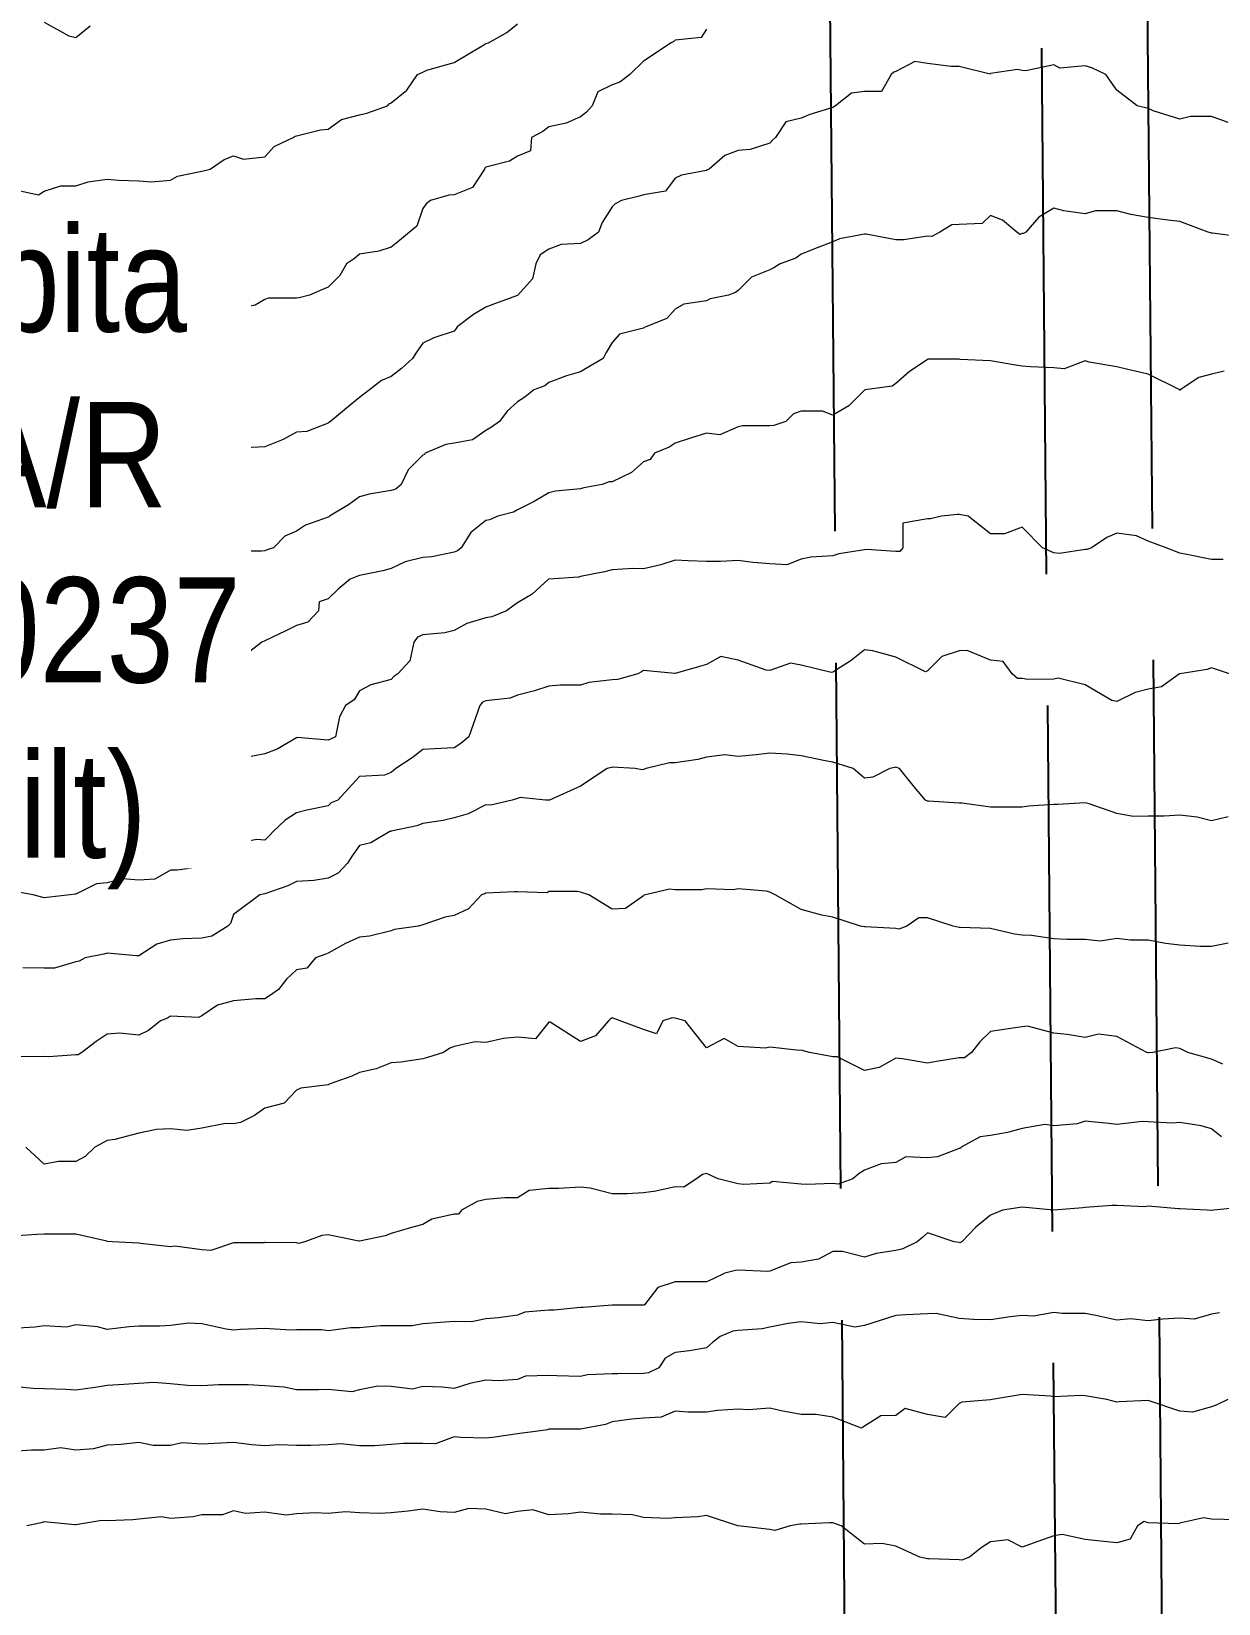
# Model space of a CAD drawing. Extents: x 537850 to 541798, y 6045627 to 6050132.
# Drawn here: x 540619.1 to 540732, y 6046951.6 to 6047101.1 of the extents above; entities that cross this region are included whole.
import ezdxf

# ---------------------------------------------------------------- set-up
doc = ezdxf.new("R2010")
doc.units = 0
doc.header["$LTSCALE"] = 5
doc.linetypes.add('DASHED2', pattern=[9.525, 6.35, -3.175])
doc.linetypes.add('foc-UNSURVEYED', pattern=[12.5, 10, -2.5])
doc.layers.add('Contour_Line_Intermediate', color=7, linetype='DASHED2', true_color=0xd9d9d9)
doc.layers.add('Contour_Line_Major', color=7, linetype='Continuous', true_color=0x6b6b6b)
doc.layers.add('F-AR-T', color=190, linetype='Continuous', lineweight=9)
doc.layers.add('L-USEC', color=7, linetype='foc-UNSURVEYED')
doc.styles.add('80CG', font='ARIALN.TTF', dxfattribs={"height": 10})
doc.dimstyles.new('Compass 5 000', dxfattribs={"dimscale": 5, "dimtxt": 9, "dimasz": 2, "dimexe": 0.2, "dimexo": 0.0625, "dimgap": 0.5, "dimtad": 0, "dimtih": 1, "dimtoh": 1, "dimzin": 0, "dimdsep": 46, "dimtxsty": '80CG', "dimcen": 0.1, "dimse1": 1, "dimse2": 1, "dimclrd": 256, "dimclrt": 256, "dimaunit": 1, "dimadec": 4, "dimazin": 0, "dimtfac": 0.06, "dimtofl": 0, "dimtmove": 0, "dimatfit": 1, "dimfxl": 0.2, "dimtolj": 1, "dimtzin": 0, "dimlwd": -1, "dimarcsym": 0})

# ---------------------------------------------------------------- blocks, each defined once
blk = doc.blocks.new('*D464')
at = {"layer": 'F-AR-T', "transparency": 16777216}
for p, q in [((540546.95, 6047039.43), (540562.2, 6047051.03)), ((540562.2, 6047051.03), (540572.2, 6047051.03)), ((540519.1, 6047018.24), (540511.14, 6047012.18))]:
    blk.add_line(p, q, dxfattribs=at)
for points in [[(540545.94, 6047040.75), (540547.96, 6047038.1), (540538.99, 6047033.37)], [(540518.09, 6047019.56), (540520.11, 6047016.91), (540527.06, 6047024.29)]]:
    blk.add_solid(points, dxfattribs=at)
at = {"layer": 'F-AR-T', "transparency": 16777216, "insert": (540606.5, 6047051.03), "char_height": 10, "attachment_point": 5, "style": '80CG', "bg_fill": 3, "box_fill_scale": 1.1, "bg_fill_color": 256, "bg_fill_true_color": 13158600, "bg_fill_transparency": 0}
blk.add_mtext('\\A1;Enercapita\\P15.00 A/R\\PLOC 060237\\P(As-Built)', dxfattribs=at)

msp = doc.modelspace()

# ---------------------------------------------------------------- linework, layer by layer
at = {"layer": 'Contour_Line_Intermediate', "linetype": 'Continuous', "lineweight": 13, "flags": 128}
for points, elevation in [([(540617.296, 6047086.093), (540619.762, 6047085.551), (540620.295, 6047085.912), (540621.886, 6047086.427), (540623.295, 6047086.427), (540624.495, 6047086.818), (540626.295, 6047087.07), (540627.364, 6047086.949), (540629.295, 6047086.89), (540630.517, 6047086.796), (540632.295, 6047086.957), (540632.982, 6047087.33), (540635.295, 6047087.824), (540635.453, 6047087.859), (540636.089, 6047088.018), (540637.399, 6047088.913), (540638.295, 6047089.274), (540639.237, 6047088.96), (540641.294, 6047089.189), (540642.154, 6047090.158), (540643.969, 6047091.018), (540644.153, 6047091.159), (540644.294, 6047091.185), (540646.56, 6047091.751), (540647.294, 6047091.804), (540648.585, 6047092.726), (540650.294, 6047093.176), (540650.988, 6047093.324), (540652.935, 6047094.017), (540653.105, 6047094.206), (540653.294, 6047094.312), (540654.785, 6047095.526), (540655.787, 6047097.017), (540656.294, 6047097.231), (540656.699, 6047097.423), (540659.294, 6047098.164), (540662.106, 6047099.83), (540662.293, 6047099.946), (540662.561, 6047100.017), (540664.3, 6047101.01), (540665.293, 6047101.837)], 906.956), ([(540683.292, 6047101.319), (540682.772, 6047100.538), (540680.293, 6047100.262), (540680.176, 6047100.133), (540679.925, 6047100.017), (540677.293, 6047098.262), (540675.973, 6047097.017), (540675.036, 6047096.275), (540674.293, 6047096.012), (540672.957, 6047095.353), (540672.405, 6047094.017), (540671.868, 6047093.442), (540671.293, 6047092.974), (540669.932, 6047092.379), (540668.293, 6047092.034), (540667.721, 6047091.59), (540666.651, 6047091.018), (540666.545, 6047089.766), (540665.293, 6047089.242), (540664.558, 6047088.753), (540662.293, 6047088.186), (540662.209, 6047088.102), (540662.181, 6047088.018), (540661.033, 6047086.278), (540659.294, 6047085.554), (540658.782, 6047085.529), (540657.04, 6047085.018), (540656.605, 6047084.707), (540656.294, 6047084.271), (540655.73, 6047082.581), (540655.042, 6047082.018), (540654.08, 6047081.232), (540653.294, 6047080.589), (540652.113, 6047080.199), (540650.294, 6047079.914), (540649.814, 6047079.498), (540649.034, 6047079.018), (540648.412, 6047077.9), (540647.294, 6047076.782), (540646.76, 6047076.553), (540645.512, 6047076.018), (540644.538, 6047075.775), (540644.294, 6047075.737), (540641.582, 6047075.73), (540641.294, 6047075.601), (540640.356, 6047075.08), (540638.295, 6047074.668), (540637.501, 6047073.812), (540635.295, 6047074.256), (540634.222, 6047074.091), (540632.295, 6047073.953), (540631.726, 6047073.587), (540629.295, 6047073.477), (540628.836, 6047073.477), (540626.295, 6047073.48), (540625.834, 6047073.48), (540623.295, 6047073.358), (540622.971, 6047073.343), (540621.509, 6047073.018), (540620.784, 6047072.53), (540620.295, 6047072.2), (540618.793, 6047073.018)], 905.957), ([(540620.295, 6047101.974), (540622.641, 6047100.672), (540623.295, 6047100.541), (540624.671, 6047101.642)], 907.956), ([(540734.29, 6047081.54), (540731.381, 6047081.927), (540731.29, 6047081.936), (540730.97, 6047082.018), (540728.29, 6047083.023), (540727.142, 6047083.166), (540725.29, 6047083.398), (540723.618, 6047083.691), (540722.291, 6047084.044), (540720.264, 6047084.044), (540719.291, 6047083.766), (540717.251, 6047084.058), (540716.291, 6047084.298), (540714.877, 6047083.432), (540713.647, 6047082.018), (540713.427, 6047081.882), (540713.291, 6047081.887), (540713.081, 6047081.809), (540712.8, 6047082.018), (540711.432, 6047083.159), (540710.291, 6047083.587), (540709.482, 6047082.827), (540707.291, 6047082.753), (540706.602, 6047082.707), (540705.454, 6047082.018), (540704.713, 6047081.596), (540704.291, 6047081.642), (540702.034, 6047081.276), (540701.292, 6047081.276), (540698.469, 6047081.84), (540698.292, 6047081.827), (540695.927, 6047081.383), (540695.292, 6047081.089), (540693.797, 6047080.513), (540692.292, 6047079.933), (540691.758, 6047079.552), (540690.273, 6047079.018), (540689.68, 6047078.631), (540689.292, 6047078.441), (540687.562, 6047077.749), (540686.292, 6047076.48), (540686.034, 6047076.277), (540685.372, 6047076.018), (540683.632, 6047075.679), (540683.292, 6047075.497), (540681.124, 6047075.187), (540680.293, 6047074.688), (540679.497, 6047073.814), (540677.509, 6047073.018), (540677.356, 6047072.955), (540677.293, 6047072.88), (540675, 6047072.312), (540674.293, 6047071.537), (540673.749, 6047070.562), (540673.446, 6047070.019), (540672.09, 6047069.221), (540671.293, 6047068.752), (540669.953, 6047068.358), (540668.293, 6047067.736), (540667.898, 6047067.414), (540666.861, 6047067.019), (540665.991, 6047066.321), (540665.293, 6047065.877), (540664.32, 6047064.992), (540663.59, 6047064.019), (540662.828, 6047063.484), (540662.293, 6047063.16), (540661.042, 6047062.27), (540659.294, 6047061.961), (540658.476, 6047061.837), (540656.538, 6047061.019), (540656.451, 6047060.862), (540656.294, 6047060.819), (540654.894, 6047059.419), (540654.24, 6047058.019), (540653.726, 6047057.587), (540653.294, 6047057.47), (540651.193, 6047057.12), (540650.294, 6047056.859), (540649.228, 6047056.085), (540647.424, 6047055.019), (540647.372, 6047054.941), (540647.294, 6047054.905), (540645.162, 6047054.152), (540644.294, 6047053.594), (540643.191, 6047053.122), (540642.088, 6047052.019), (540641.488, 6047051.826), (540641.294, 6047051.726), (540640.95, 6047051.675), (540638.295, 6047051.675), (540636.552, 6047050.762), (540635.295, 6047050.387), (540634.208, 6047050.106), (540632.295, 6047049.921), (540631.497, 6047049.818), (540629.295, 6047049.362), (540628.921, 6047049.394), (540627.505, 6047049.02), (540626.787, 6047048.528), (540626.295, 6047048.539), (540623.581, 6047048.733), (540623.295, 6047048.647), (540620.668, 6047048.647), (540620.295, 6047048.681), (540617.403, 6047049.02)], 903.957), ([(540732.508, 6047068.8), (540731.29, 6047068.512), (540730.095, 6047068.213), (540728.302, 6047067.019), (540728.295, 6047067.014), (540728.29, 6047066.973), (540728.275, 6047067.019), (540725.29, 6047068.51), (540723.347, 6047068.962), (540722.291, 6047069.207), (540719.664, 6047069.645), (540719.291, 6047069.785), (540717.279, 6047069.031), (540716.291, 6047069.113), (540714.083, 6047069.226), (540713.291, 6047069.267), (540712.647, 6047069.375), (540710.291, 6047069.768), (540707.384, 6047069.926), (540707.291, 6047069.957), (540704.353, 6047069.957), (540704.291, 6047069.902), (540702.561, 6047068.749), (540701.292, 6047067.638), (540700.93, 6047067.381), (540698.357, 6047067.019), (540698.301, 6047067.009), (540698.292, 6047067.005), (540696.798, 6047065.512), (540695.292, 6047064.608), (540694.31, 6047065.001), (540692.292, 6047065.001), (540691.553, 6047064.758), (540690.81, 6047064.019), (540689.666, 6047063.645), (540689.292, 6047063.609), (540686.702, 6047063.609), (540686.292, 6047063.504), (540684.554, 6047062.757), (540683.292, 6047062.903), (540681.861, 6047062.451), (540680.293, 6047061.955), (540679.737, 6047061.575), (540678.318, 6047061.019), (540677.908, 6047060.404), (540677.293, 6047060.18), (540676.143, 6047059.168), (540674.293, 6047058.285), (540674.027, 6047058.285), (540673.361, 6047058.019), (540671.612, 6047057.7), (540671.293, 6047057.623), (540668.917, 6047057.395), (540668.293, 6047057.221), (540666.897, 6047056.415), (540665.293, 6047055.61), (540664.933, 6047055.38), (540663.444, 6047055.019), (540662.639, 6047054.674), (540662.293, 6047054.588), (540660.855, 6047053.457), (540659.955, 6047052.019), (540659.603, 6047051.71), (540659.294, 6047051.604), (540657.165, 6047051.148), (540656.294, 6047051.093), (540654.635, 6047050.678), (540653.294, 6047050.033), (540652.507, 6047049.806), (540650.294, 6047049.366), (540650.022, 6047049.291), (540649.38, 6047049.02), (540648.24, 6047048.074), (540647.294, 6047047.149), (540646.443, 6047046.871), (540646.371, 6047046.02), (540645.368, 6047044.946), (540644.294, 6047044.604), (540643.224, 6047044.09), (540641.294, 6047043.162), (540640.981, 6047043.02), (540638.295, 6047040.953), (540637.251, 6047041.064), (540635.671, 6047040.02), (540635.376, 6047039.938), (540635.295, 6047039.942), (540632.718, 6047039.597), (540632.295, 6047039.613), (540630.147, 6047040.02), (540629.295, 6047040.407), (540629.067, 6047040.248), (540626.295, 6047040.291), (540625.973, 6047040.342), (540625.436, 6047040.02), (540623.973, 6047039.342), (540623.295, 6047039.262), (540621.178, 6047039.137), (540620.295, 6047038.96), (540619.189, 6047038.127), (540617.296, 6047037.787)], 902.957), ([(540732.419, 6047050.891), (540731.29, 6047050.894), (540728.947, 6047051.363), (540728.29, 6047051.494), (540726.977, 6047052.019), (540725.29, 6047052.633), (540724.177, 6047053.133), (540722.291, 6047053.386), (540721.334, 6047052.976), (540719.899, 6047052.019), (540719.478, 6047051.832), (540719.291, 6047051.832), (540716.853, 6047051.457), (540716.291, 6047051.523), (540715.24, 6047052.019), (540713.291, 6047053.974), (540711.619, 6047053.347), (540710.291, 6047053.347), (540708.143, 6047055.019), (540707.291, 6047055.176), (540707.127, 6047055.184), (540705.636, 6047055.019), (540704.561, 6047054.75), (540704.291, 6047054.775), (540701.96, 6047054.351), (540701.96, 6047052.019), (540701.669, 6047051.642), (540701.292, 6047051.657), (540698.478, 6047051.833), (540698.292, 6047051.81), (540695.865, 6047051.446), (540695.292, 6047051.244), (540693.191, 6047051.121), (540692.292, 6047050.941), (540690.918, 6047050.393), (540689.292, 6047050.469), (540687.698, 6047050.614), (540686.292, 6047050.797), (540684.597, 6047050.715), (540683.292, 6047050.708), (540681.53, 6047050.782), (540680.293, 6047050.833), (540678.932, 6047050.38), (540677.293, 6047050.002), (540676.287, 6047050.025), (540674.293, 6047049.91), (540673.581, 6047049.732), (540671.293, 6047049.274), (540671.094, 6047049.218), (540668.293, 6047049.031), (540668.282, 6047049.031), (540668.251, 6047049.02), (540666.714, 6047047.599), (540665.293, 6047046.764), (540664.862, 6047046.451), (540664.267, 6047046.02), (540662.857, 6047045.456), (540662.293, 6047045.362), (540660.496, 6047044.817), (540659.294, 6047044.138), (540658.399, 6047043.914), (540656.294, 6047043.732), (540655.812, 6047043.501), (540655.432, 6047043.02), (540655.06, 6047041.253), (540653.93, 6047040.02), (540653.546, 6047039.768), (540653.294, 6047039.485), (540651.352, 6047038.962), (540650.294, 6047038.396), (540649.767, 6047037.547), (540648.943, 6047037.02), (540648.393, 6047035.921), (540648.013, 6047034.02), (540647.509, 6047033.806), (540647.294, 6047033.714), (540644.35, 6047033.965), (540644.294, 6047033.943), (540642.454, 6047032.861), (540641.294, 6047032.407), (540639.306, 6047032.032), (540638.295, 6047031.873), (540637.367, 6047031.948), (540635.295, 6047031.818), (540634.371, 6047031.944), (540632.295, 6047031.393), (540632.015, 6047031.3), (540631.785, 6047031.02), (540630.54, 6047029.775), (540629.295, 6047028.281), (540629.063, 6047028.253), (540628.796, 6047028.021), (540626.835, 6047027.48), (540626.295, 6047027.293), (540624.142, 6047027.174), (540623.295, 6047027.074), (540621.709, 6047026.607), (540620.295, 6047026.078), (540618.299, 6047027.017)], 901.957), ([(540732.995, 6047040.02), (540731.29, 6047040.588), (540730.874, 6047040.436), (540728.29, 6047040.039), (540728.273, 6047040.038), (540728.249, 6047040.02), (540726.531, 6047038.779), (540725.29, 6047038.578), (540724.054, 6047038.256), (540722.291, 6047037.397), (540721.824, 6047037.486), (540719.291, 6047038.975), (540716.702, 6047039.609), (540716.291, 6047039.509), (540713.827, 6047039.484), (540713.291, 6047039.565), (540712.865, 6047039.594), (540712.33, 6047040.02), (540711.48, 6047041.209), (540710.291, 6047041.317), (540708.054, 6047042.257), (540707.291, 6047042.208), (540705.651, 6047041.661), (540704.291, 6047040.301), (540704.104, 6047040.208), (540701.292, 6047041.614), (540699.105, 6047042.207), (540698.292, 6047042.309), (540697.02, 6047041.292), (540695.292, 6047040.191), (540695.147, 6047040.165), (540692.292, 6047040.837), (540691.269, 6047041.043), (540689.292, 6047040.338), (540688.939, 6047040.373), (540686.292, 6047041.318), (540684.639, 6047041.674), (540683.292, 6047040.907), (540682.603, 6047040.71), (540680.293, 6047040.05), (540680.269, 6047040.043), (540677.293, 6047040.341), (540677.102, 6047040.21), (540676.744, 6047040.02), (540674.827, 6047039.486), (540674.293, 6047039.464), (540672.103, 6047039.21), (540671.293, 6047038.949), (540669.364, 6047038.949), (540668.293, 6047038.841), (540666.922, 6047038.392), (540665.293, 6047037.984), (540664.596, 6047037.718), (540662.293, 6047037.452), (540661.984, 6047037.33), (540661.732, 6047037.02), (540661.101, 6047035.213), (540660.684, 6047034.02), (540659.927, 6047033.386), (540659.294, 6047032.974), (540657.41, 6047032.904), (540656.294, 6047032.817), (540655.285, 6047032.029), (540653.736, 6047031.02), (540653.294, 6047030.641), (540652.646, 6047030.373), (540650.294, 6047030.247), (540648.227, 6047028.021), (540647.572, 6047027.743), (540647.294, 6047027.476), (540645.262, 6047027.053), (540644.294, 6047026.801), (540643.199, 6047026.116), (540642.069, 6047025.021), (540641.7, 6047024.615), (540641.294, 6047024.217), (540640.533, 6047024.26), (540638.295, 6047023.865), (540636.749, 6047023.567), (540635.809, 6047022.021), (540635.476, 6047021.84), (540635.295, 6047021.66), (540632.949, 6047021.367), (540632.295, 6047021.367), (540630.822, 6047020.494), (540629.295, 6047020.419), (540627.777, 6047020.539), (540626.295, 6047020.156), (540625.263, 6047020.053), (540623.295, 6047019.069), (540623.253, 6047019.064), (540622.764, 6047019.021), (540620.555, 6047018.761), (540620.295, 6047018.731), (540619.252, 6047019.021), (540617.296, 6047019.352)], 900.957), ([(540732.892, 6047014.419), (540731.29, 6047014.092), (540730.219, 6047014.092), (540728.29, 6047014.216), (540726.919, 6047014.392), (540725.29, 6047014.687), (540723.598, 6047014.713), (540722.291, 6047014.852), (540720.718, 6047014.594), (540719.291, 6047014.77), (540717.542, 6047014.77), (540716.291, 6047014.82), (540714.183, 6047015.129), (540713.291, 6047015.189), (540712.555, 6047015.285), (540710.291, 6047015.821), (540707.4, 6047015.913), (540707.291, 6047015.91), (540706.737, 6047016.021), (540704.291, 6047016.837), (540703.476, 6047016.837), (540702.334, 6047016.021), (540701.553, 6047015.76), (540701.292, 6047015.803), (540698.356, 6047015.957), (540698.292, 6047015.958), (540697.925, 6047016.021), (540695.292, 6047016.899), (540694.239, 6047017.074), (540692.292, 6047017.63), (540689.791, 6047019.021), (540689.292, 6047019.249), (540688.939, 6047019.374), (540686.292, 6047019.595), (540685.816, 6047019.497), (540683.292, 6047019.587), (540682.82, 6047019.493), (540680.293, 6047019.493), (540679.762, 6047019.552), (540677.461, 6047019.021), (540677.326, 6047018.987), (540677.293, 6047018.92), (540675.588, 6047017.726), (540674.293, 6047017.646), (540672.093, 6047019.021), (540671.293, 6047019.271), (540670.985, 6047019.329), (540668.293, 6047019.329), (540668.113, 6047019.201), (540665.293, 6047019.291), (540665.024, 6047019.291), (540662.293, 6047019.167), (540662.195, 6047019.119), (540661.874, 6047019.021), (540660.64, 6047017.675), (540659.294, 6047017.05), (540658.436, 6047016.879), (540656.294, 6047016.165), (540656.201, 6047016.113), (540655.863, 6047016.021), (540653.608, 6047015.707), (540653.294, 6047015.581), (540651.219, 6047015.096), (540650.294, 6047014.992), (540648.947, 6047014.368), (540647.294, 6047013.472), (540646.98, 6047013.335), (540646.108, 6047013.021), (540645.271, 6047012.045), (540644.294, 6047011.867), (540643.325, 6047010.991), (540642.594, 6047010.021), (540641.83, 6047009.486), (540641.294, 6047009.138), (540640.411, 6047009.138), (540638.295, 6047008.921), (540636.784, 6047008.532), (540635.295, 6047007.511), (540634.964, 6047007.352), (540632.295, 6047007.471), (540632.018, 6047007.299), (540631.373, 6047007.022), (540630.209, 6047006.107), (540629.295, 6047005.677), (540627.455, 6047005.861), (540626.295, 6047005.754), (540625.241, 6047005.076), (540623.87, 6047004.022), (540623.525, 6047003.792), (540623.295, 6047003.801), (540620.715, 6047003.602), (540620.295, 6047003.63), (540617.721, 6047003.596)], 898.957), ([(540732.388, 6047002.924), (540731.29, 6047003.384), (540729.058, 6047004.022), (540728.29, 6047004.387), (540727.864, 6047004.448), (540725.73, 6047004.022), (540725.337, 6047003.975), (540725.29, 6047003.976), (540725.146, 6047004.022), (540722.291, 6047005.556), (540720.552, 6047005.76), (540719.291, 6047005.445), (540717.583, 6047005.73), (540716.291, 6047005.847), (540713.788, 6047006.525), (540713.291, 6047006.453), (540712.627, 6047006.358), (540710.291, 6047006.024), (540709.272, 6047005.041), (540708.483, 6047004.022), (540707.812, 6047003.501), (540707.291, 6047003.509), (540705.16, 6047003.153), (540704.291, 6047003.009), (540701.907, 6047003.406), (540701.292, 6047003.478), (540699.709, 6047002.604), (540698.292, 6047002.321), (540695.694, 6047003.62), (540695.292, 6047003.62), (540693.08, 6047004.022), (540692.292, 6047004.247), (540692.113, 6047004.201), (540689.292, 6047004.537), (540688.896, 6047004.418), (540686.292, 6047004.604), (540684.966, 6047005.348), (540683.292, 6047004.45), (540681.234, 6047007.022), (540680.293, 6047007.293), (540680.005, 6047007.309), (540679.115, 6047007.022), (540678.507, 6047005.807), (540677.293, 6047006.212), (540675.076, 6047007.022), (540674.293, 6047007.313), (540674.13, 6047007.184), (540673.971, 6047007.022), (540672.722, 6047005.593), (540671.293, 6047005.074), (540668.401, 6047006.914), (540668.293, 6047006.914), (540667.006, 6047005.308), (540665.293, 6047005.481), (540663.967, 6047005.348), (540662.293, 6047004.976), (540661.284, 6047005.031), (540659.294, 6047004.604), (540658.886, 6047004.429), (540658.275, 6047004.022), (540656.76, 6047003.555), (540656.294, 6047003.412), (540654.222, 6047003.093), (540653.294, 6047003.027), (540651.859, 6047002.457), (540650.294, 6047002.11), (540649.537, 6047001.779), (540647.393, 6047001.022), (540647.333, 6047000.983), (540647.294, 6047000.949), (540644.689, 6047000.628), (540644.294, 6047000.434), (540643.116, 6046999.2), (540641.294, 6046998.727), (540640.292, 6046998.022), (540638.96, 6046997.356), (540638.295, 6046997.245), (540637.542, 6046997.27), (540635.295, 6046996.838), (540633.862, 6046996.589), (540632.295, 6046996.773), (540630.968, 6046996.695), (540629.295, 6046996.361), (540627.027, 6046995.754), (540626.295, 6046995.653), (540625.103, 6046995.022), (540624.199, 6046994.118), (540623.295, 6046993.666), (540621.652, 6046993.666), (540620.295, 6046993.395), (540618.555, 6046995.022)], 897.957), ([(540732.261, 6046995.993), (540731.29, 6046996.764), (540730.325, 6046997.057), (540728.29, 6046997.37), (540727.584, 6046997.316), (540725.29, 6046997.416), (540724.727, 6046997.458), (540722.291, 6046997.174), (540721.525, 6046997.256), (540719.291, 6046997.495), (540718.514, 6046997.246), (540716.291, 6046997.034), (540715.446, 6046997.178), (540713.291, 6046996.787), (540711.898, 6046996.416), (540710.291, 6046996.114), (540709.305, 6046996.008), (540707.483, 6046995.022), (540707.436, 6046994.877), (540707.291, 6046994.89), (540705.227, 6046994.087), (540704.291, 6046994.006), (540702.218, 6046994.096), (540701.292, 6046993.566), (540699.876, 6046993.438), (540698.292, 6046992.824), (540697.802, 6046992.512), (540697.189, 6046992.022), (540695.805, 6046991.509), (540695.292, 6046991.556), (540692.833, 6046991.481), (540692.292, 6046991.511), (540689.565, 6046991.75), (540689.292, 6046991.596), (540686.837, 6046991.478), (540686.292, 6046991.544), (540684.393, 6046992.022), (540683.292, 6046992.513), (540682.889, 6046992.426), (540682.312, 6046992.022), (540681.111, 6046991.203), (540680.293, 6046991.248), (540678.466, 6046990.849), (540677.293, 6046990.666), (540675.723, 6046990.592), (540674.293, 6046990.592), (540672.206, 6046991.109), (540671.293, 6046991.215), (540669.221, 6046991.095), (540668.293, 6046991.095), (540666.401, 6046990.914), (540665.293, 6046990.213), (540664.102, 6046990.213), (540662.293, 6046990.052), (540661.459, 6046989.857), (540659.989, 6046989.022), (540659.68, 6046988.636), (540659.294, 6046988.636), (540657.155, 6046988.161), (540656.294, 6046987.669), (540655.013, 6046987.303), (540653.294, 6046986.811), (540652.721, 6046986.595), (540650.294, 6046986.097), (540650.22, 6046986.097), (540647.294, 6046986.682), (540646.695, 6046986.622), (540645.097, 6046986.023), (540644.467, 6046985.85), (540644.294, 6046985.913), (540641.36, 6046985.957), (540641.294, 6046985.941), (540641.203, 6046985.931), (540638.295, 6046985.931), (540636.139, 6046985.178), (540635.295, 6046985.271), (540632.717, 6046985.601), (540632.295, 6046985.555), (540629.454, 6046985.864), (540629.295, 6046985.906), (540626.773, 6046986.023), (540626.295, 6046986.058), (540626.246, 6046986.072), (540623.295, 6046986.754), (540622.564, 6046986.754), (540620.295, 6046986.754), (540619.61, 6046986.708), (540617.296, 6046986.552)], 896.957), ([(540734.036, 6046989.276), (540731.512, 6046989.022), (540731.313, 6046988.999), (540731.29, 6046988.988), (540730.877, 6046989.022), (540728.29, 6046989.162), (540728.158, 6046989.155), (540725.29, 6046989.422), (540724.957, 6046989.356), (540722.291, 6046989.485), (540721.828, 6046989.485), (540719.291, 6046989.283), (540719.066, 6046989.247), (540716.291, 6046989.042), (540716.27, 6046989.044), (540713.291, 6046989.3), (540711.433, 6046989.022), (540710.291, 6046988.566), (540708.899, 6046987.415), (540707.546, 6046986.023), (540707.377, 6046985.937), (540707.291, 6046985.943), (540706.819, 6046986.023), (540704.291, 6046986.865), (540703.84, 6046986.474), (540703.319, 6046986.023), (540701.957, 6046985.357), (540701.292, 6046985.189), (540699.406, 6046984.908), (540698.292, 6046984.571), (540696.224, 6046985.09), (540695.292, 6046985.09), (540693.938, 6046984.376), (540692.292, 6046984.07), (540691.308, 6046984.007), (540689.292, 6046983.228), (540689.105, 6046983.209), (540686.292, 6046983.328), (540686.033, 6046983.282), (540685.017, 6046983.023), (540683.845, 6046982.471), (540683.292, 6046982.21), (540681.105, 6046982.21), (540680.293, 6046982.21), (540678.652, 6046981.663), (540677.376, 6046980.023), (540677.311, 6046980.005), (540677.293, 6046979.999), (540674.307, 6046980.009), (540674.293, 6046980.005), (540671.54, 6046979.776), (540671.293, 6046979.785), (540668.807, 6046979.509), (540668.293, 6046979.509), (540665.993, 6046979.324), (540665.293, 6046979.037), (540663.511, 6046978.805), (540662.293, 6046978.703), (540660.921, 6046978.396), (540659.294, 6046978.429), (540657.976, 6046978.341), (540656.294, 6046978.229), (540655.289, 6046978.028), (540653.294, 6046978.028), (540652.287, 6046978.03), (540650.294, 6046977.852), (540649.465, 6046977.852), (540647.294, 6046977.552), (540646.655, 6046977.662), (540644.294, 6046977.662), (540643.707, 6046977.61), (540641.294, 6046977.772), (540638.961, 6046977.689), (540638.295, 6046977.622), (540637.614, 6046977.703), (540635.295, 6046978.219), (540634.024, 6046978.294), (540632.295, 6046978.047), (540631.306, 6046978.012), (540629.295, 6046978.012), (540628.382, 6046977.936), (540626.295, 6046977.682), (540625.373, 6046977.945), (540623.295, 6046978.135), (540622.422, 6046977.896), (540620.295, 6046978.038), (540619.404, 6046977.914), (540617.296, 6046977.771)], 895.957), ([(540732.852, 6046971.023), (540731.804, 6046970.509), (540731.29, 6046970.326), (540729.481, 6046969.832), (540728.29, 6046969.912), (540725.458, 6046970.856), (540725.29, 6046970.919), (540722.519, 6046970.794), (540722.291, 6046970.784), (540721.333, 6046971.023), (540719.291, 6046971.364), (540718.919, 6046971.395), (540716.291, 6046971.27), (540715.984, 6046971.33), (540713.291, 6046971.5), (540710.434, 6046971.023), (540710.291, 6046970.984), (540707.554, 6046970.761), (540707.291, 6046970.633), (540705.987, 6046969.328), (540704.291, 6046969.596), (540702.157, 6046970.157), (540701.292, 6046969.508), (540699.842, 6046969.473), (540698.292, 6046968.485), (540698.003, 6046968.312), (540695.292, 6046969.354), (540693.719, 6046969.597), (540692.292, 6046969.597), (540690.367, 6046969.949), (540689.292, 6046970.218), (540687.266, 6046970.049), (540686.292, 6046970.119), (540684.331, 6046969.985), (540683.292, 6046969.829), (540681.487, 6046969.829), (540680.293, 6046969.914), (540678.969, 6046969.347), (540677.293, 6046969.259), (540676.145, 6046969.171), (540674.293, 6046968.918), (540673.674, 6046968.643), (540671.293, 6046968.21), (540671.098, 6046968.219), (540668.293, 6046968.219), (540668.168, 6046968.148), (540667.229, 6046968.023), (540665.528, 6046967.789), (540665.293, 6046967.749), (540662.917, 6046967.4), (540662.293, 6046967.358), (540659.914, 6046967.403), (540659.294, 6046967.471), (540657.511, 6046966.806), (540656.294, 6046966.859), (540654.458, 6046966.859), (540653.294, 6046966.748), (540651.692, 6046966.626), (540650.294, 6046966.61), (540648.509, 6046966.809), (540647.294, 6046966.71), (540645.652, 6046966.665), (540644.294, 6046966.665), (540642.616, 6046966.702), (540641.294, 6046966.615), (540639.998, 6046966.727), (540638.295, 6046966.929), (540636.482, 6046966.836), (540635.295, 6046966.793), (540633.416, 6046966.903), (540632.295, 6046966.647), (540630.672, 6046966.647), (540629.295, 6046966.936), (540627.58, 6046966.739), (540626.295, 6046966.68), (540624.974, 6046966.345), (540623.295, 6046966.223), (540621.893, 6046966.426), (540620.295, 6046966.223), (540619.108, 6046966.211), (540617.296, 6046966.083)], 893.957), ([(540733.719, 6046959.595), (540731.29, 6046959.657), (540730.544, 6046959.77), (540728.29, 6046959.278), (540728.113, 6046959.201), (540725.29, 6046959.304), (540724.889, 6046959.426), (540724.265, 6046959.024), (540723.576, 6046957.738), (540722.291, 6046957.387), (540720.757, 6046957.557), (540719.291, 6046957.72), (540717.111, 6046958.204), (540716.291, 6046958.068), (540714.784, 6046957.531), (540713.291, 6046956.999), (540711.941, 6046957.674), (540710.291, 6046957.509), (540709.387, 6046956.929), (540708.289, 6046956.024), (540707.552, 6046955.764), (540707.291, 6046955.777), (540704.443, 6046955.873), (540704.291, 6046955.878), (540703.559, 6046956.024), (540701.292, 6046957.07), (540699.983, 6046957.332), (540698.292, 6046957.264), (540696.092, 6046959.024), (540695.292, 6046959.313), (540695.003, 6046959.313), (540692.292, 6046959.185), (540692.152, 6046959.164), (540691.225, 6046959.024), (540689.759, 6046958.557), (540689.292, 6046958.662), (540686.303, 6046959.014), (540686.292, 6046959.016), (540686.269, 6046959.024), (540683.292, 6046960.011), (540682.432, 6046959.884), (540680.293, 6046959.789), (540679.59, 6046959.726), (540677.293, 6046959.817), (540676.256, 6046960.061), (540674.293, 6046960.134), (540673.183, 6046960.134), (540671.293, 6046960.304), (540670.165, 6046960.152), (540668.293, 6046960.074), (540666.775, 6046960.542), (540665.293, 6046960.37), (540664.172, 6046960.145), (540662.293, 6046960.615), (540660.668, 6046960.65), (540659.294, 6046960.29), (540657.956, 6046960.362), (540656.294, 6046960.604), (540654.915, 6046960.403), (540653.294, 6046960.253), (540652.146, 6046960.172), (540650.294, 6046960.242), (540648.965, 6046960.353), (540647.294, 6046960.186), (540646.071, 6046960.247), (540644.294, 6046960.148), (540643.296, 6046960.022), (540641.294, 6046960.33), (540639.447, 6046960.176), (540638.295, 6046960.433), (540637.248, 6046960.07), (540635.295, 6046960.049), (540634.446, 6046959.873), (540632.295, 6046959.713), (540631.449, 6046959.87), (540629.295, 6046959.654), (540628.738, 6046959.581), (540626.295, 6046959.502), (540625.795, 6046959.525), (540623.295, 6046959.106), (540623.218, 6046959.101), (540620.295, 6046959.381), (540620.008, 6046959.311), (540618.639, 6046959.024)], 892.957)]:
    msp.add_lwpolyline(points, dxfattribs=dict(at, elevation=elevation))
at = {"layer": 'Contour_Line_Major', "linetype": 'Continuous', "lineweight": 15, "flags": 128}
for points, elevation in [([(540732.875, 6047092.433), (540731.29, 6047093.014), (540729.294, 6047093.014), (540728.29, 6047092.763), (540725.752, 6047093.556), (540725.29, 6047093.776), (540724.215, 6047094.017), (540722.291, 6047095.503), (540721.262, 6047097.017), (540719.924, 6047097.651), (540719.291, 6047097.824), (540716.878, 6047097.605), (540716.291, 6047097.921), (540713.646, 6047097.372), (540713.291, 6047097.383), (540712.834, 6047097.474), (540710.291, 6047097.11), (540710.258, 6047097.05), (540707.291, 6047097.769), (540706.539, 6047097.769), (540704.291, 6047098.069), (540703.078, 6047098.231), (540701.292, 6047097.285), (540701.088, 6047097.221), (540700.85, 6047097.017), (540699.919, 6047095.39), (540698.292, 6047095.384), (540697.075, 6047095.234), (540695.531, 6047094.017), (540695.387, 6047093.922), (540695.292, 6047093.87), (540693.111, 6047093.199), (540692.292, 6047092.858), (540690.814, 6047092.495), (540689.823, 6047091.018), (540689.557, 6047090.753), (540689.292, 6047090.49), (540687.438, 6047089.872), (540686.292, 6047089.767), (540685.006, 6047089.304), (540683.527, 6047088.018), (540683.373, 6047087.937), (540683.292, 6047087.867), (540680.887, 6047087.423), (540680.293, 6047087.153), (540679.388, 6047085.923), (540677.293, 6047085.57), (540676.862, 6047085.449), (540675.193, 6047085.018), (540674.601, 6047084.71), (540674.293, 6047084.415), (540673.361, 6047082.95), (540673.002, 6047082.018), (540672.018, 6047081.293), (540671.293, 6047080.942), (540669.458, 6047080.853), (540668.293, 6047080.406), (540667.449, 6047079.863), (540667.044, 6047079.018), (540666.717, 6047077.595), (540665.333, 6047076.018), (540665.309, 6047076.003), (540665.293, 6047075.995), (540663.118, 6047075.193), (540662.293, 6047074.889), (540661.112, 6047074.2), (540659.577, 6047073.018), (540659.47, 6047072.842), (540659.294, 6047072.614), (540657.338, 6047071.975), (540656.294, 6047071.464), (540655.708, 6047070.604), (540655.31, 6047070.019), (540654.261, 6047069.051), (540653.294, 6047068.291), (540652.385, 6047067.927), (540651.223, 6047067.019), (540650.701, 6047066.611), (540650.294, 6047066.293), (540649.043, 6047065.27), (540647.515, 6047064.019), (540647.378, 6047063.935), (540647.294, 6047063.861), (540645.258, 6047063.055), (540644.294, 6047062.997), (540643.021, 6047062.292), (540641.294, 6047061.605), (540638.742, 6047061.466), (540638.295, 6047061.401), (540637.884, 6047061.43), (540637.526, 6047061.019), (540636.318, 6047059.996), (540635.295, 6047059.275), (540633.662, 6047059.651), (540632.295, 6047058.739), (540631.815, 6047058.499), (540630.133, 6047058.019), (540629.365, 6047057.949), (540629.295, 6047057.93), (540627.369, 6047058.019), (540626.295, 6047058.136), (540626.228, 6047058.086), (540623.295, 6047058.086), (540623.223, 6047058.091), (540620.295, 6047058.481), (540619.134, 6047059.181), (540617.296, 6047059.8)], 904.957), ([(540732.872, 6047026.438), (540731.29, 6047026.061), (540729.93, 6047026.381), (540728.29, 6047026.6), (540726.809, 6047026.502), (540725.29, 6047026.502), (540723.852, 6047026.459), (540722.291, 6047026.735), (540719.653, 6047027.658), (540719.291, 6047027.759), (540716.697, 6047027.614), (540716.291, 6047027.592), (540713.886, 6047027.426), (540713.291, 6047027.347), (540712.618, 6047027.347), (540710.291, 6047027.347), (540707.582, 6047027.73), (540707.291, 6047027.718), (540704.386, 6047027.926), (540704.291, 6047027.926), (540704.115, 6047028.021), (540703.053, 6047029.259), (540701.643, 6047031.02), (540701.292, 6047031.137), (540701.199, 6047031.113), (540700.714, 6047031.02), (540699.106, 6047030.206), (540698.292, 6047030.099), (540697.239, 6047031.02), (540695.292, 6047031.615), (540694.571, 6047031.741), (540692.292, 6047032.218), (540690.937, 6047032.375), (540689.292, 6047032.478), (540688.006, 6047032.307), (540686.292, 6047032.161), (540685.007, 6047032.306), (540683.292, 6047032.096), (540682.445, 6047031.868), (540680.293, 6047031.555), (540679.758, 6047031.555), (540677.54, 6047031.02), (540677.293, 6047030.931), (540677.173, 6047030.901), (540676.502, 6047031.02), (540674.293, 6047031.141), (540674.2, 6047031.113), (540673.832, 6047031.02), (540671.293, 6047029.328), (540668.353, 6047028.021), (540668.305, 6047028.009), (540668.293, 6047028.01), (540667.971, 6047028.021), (540665.549, 6047028.276), (540665.293, 6047028.162), (540664.799, 6047028.021), (540662.77, 6047027.544), (540662.293, 6047027.565), (540660.613, 6047026.701), (540659.294, 6047026.33), (540658.23, 6047026.084), (540656.294, 6047025.808), (540655.729, 6047025.586), (540653.294, 6047025.053), (540653.268, 6047025.046), (540653.158, 6047025.021), (540651.355, 6047023.959), (540650.294, 6047023.699), (540649.588, 6047022.726), (540649.127, 6047022.021), (540648.25, 6047021.065), (540647.294, 6047020.602), (540645.933, 6047020.382), (540644.294, 6047020.286), (540643.457, 6047019.858), (540641.294, 6047019.097), (540640.815, 6047019.021), (540638.295, 6047017.13), (540638.016, 6047016.3), (540637.768, 6047016.021), (540636.248, 6047015.068), (540635.295, 6047014.885), (540633.48, 6047014.836), (540632.295, 6047014.695), (540631.004, 6047014.312), (540629.295, 6047013.222), (540629.092, 6047013.224), (540626.295, 6047013.456), (540625.955, 6047013.362), (540624.205, 6047013.021), (540623.616, 6047012.7), (540623.295, 6047012.632), (540621.265, 6047012.051), (540620.295, 6047012.051), (540618.26, 6047012.057)], 899.957), ([(540732.055, 6046979.258), (540731.29, 6046979.141), (540729.643, 6046978.67), (540728.29, 6046978.764), (540726.662, 6046978.651), (540725.29, 6046978.504), (540723.602, 6046978.712), (540722.291, 6046978.559), (540720.303, 6046979.011), (540719.291, 6046979.204), (540717.11, 6046979.204), (540716.291, 6046979.306), (540714.373, 6046978.94), (540713.291, 6046979.025), (540712.145, 6046978.877), (540710.291, 6046978.587), (540708.669, 6046978.645), (540707.291, 6046978.734), (540705.12, 6046979.194), (540704.291, 6046979.161), (540702.236, 6046979.079), (540701.292, 6046979), (540699.782, 6046978.532), (540698.292, 6046978.07), (540697.394, 6046977.92), (540695.292, 6046978.341), (540694.078, 6046978.237), (540692.292, 6046978.407), (540691.054, 6046978.261), (540689.292, 6046977.9), (540688.564, 6046977.751), (540686.292, 6046977.596), (540685.784, 6046977.531), (540684.572, 6046977.023), (540683.86, 6046976.455), (540683.292, 6046975.925), (540681.675, 6046975.641), (540680.293, 6046975.488), (540679.35, 6046974.966), (540678.735, 6046974.023), (540677.755, 6046973.56), (540677.293, 6046973.501), (540674.839, 6046973.477), (540674.293, 6046973.46), (540671.958, 6046973.359), (540671.293, 6046973.226), (540669.034, 6046973.282), (540668.293, 6046973.301), (540666.063, 6046973.253), (540665.293, 6046972.939), (540663.502, 6046972.815), (540662.293, 6046972.853), (540660.77, 6046972.546), (540659.294, 6046972.066), (540658.131, 6046972.186), (540656.294, 6046972.254), (540655.316, 6046972.001), (540653.294, 6046972.26), (540652.032, 6046972.285), (540650.294, 6046971.947), (540649.555, 6046971.762), (540647.294, 6046971.968), (540646.371, 6046971.947), (540644.294, 6046971.947), (540643.113, 6046972.205), (540641.294, 6046972.34), (540639.695, 6046972.424), (540638.295, 6046972.424), (540636.884, 6046972.433), (540635.295, 6046972.316), (540633.966, 6046972.352), (540632.295, 6046972.519), (540630.678, 6046972.64), (540629.295, 6046972.561), (540627.872, 6046972.446), (540626.295, 6046972.366), (540625.144, 6046972.174), (540623.295, 6046971.924), (540622.343, 6046971.976), (540620.295, 6046972.033), (540619.237, 6046972.082), (540617.296, 6046972.269)], 894.957)]:
    msp.add_lwpolyline(points, dxfattribs=dict(at, elevation=elevation))
at = {"layer": 'L-USEC'}
for p, q in [((540690.542, 6047603.553), (540697.744, 6046799.336)), ((540717.849, 6046799.523), (540710.647, 6047603.74)), ((540720.716, 6047603.823), (540727.917, 6046799.613))]:
    msp.add_line(p, q, dxfattribs=at)

# ---------------------------------------------------------------- next in the draw order: dimensions: what is measured, and where the dimension line sits
at = {"layer": 'F-AR-T'}
dim = msp.add_linear_dim(base=(540538.989, 6047033.37), p1=(540519.35, 6047034.422), p2=(540531.282, 6047043.499), angle=37.26551, text='Enercapita\\P15.00 A/R\\PLOC 060237\\P(As-Built)', dimstyle='Compass 5 000', override={"dimtfill": 1}, dxfattribs=at)
dim.commit()
dim.dimension.update_dxf_attribs({"geometry": '*D464', "text_midpoint": (540606.497, 6047051.027), "dimtype": 161})

doc.saveas('drawing.dxf')
